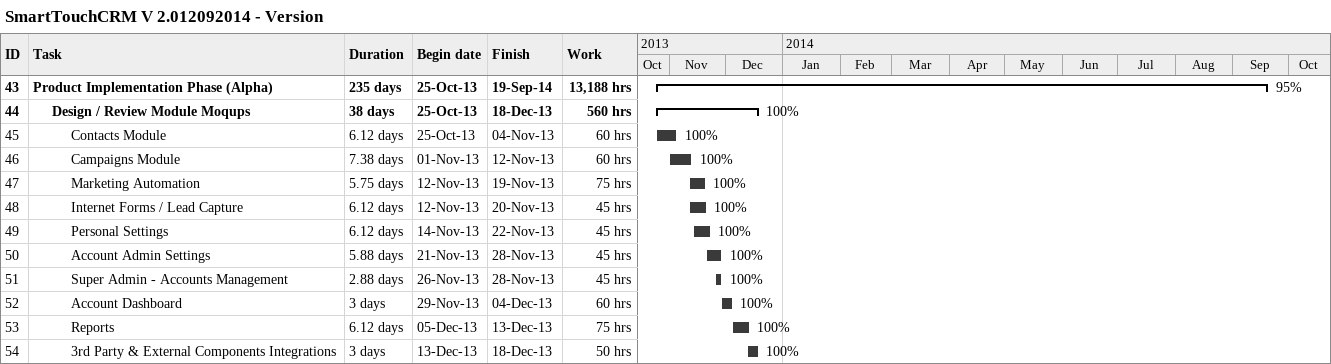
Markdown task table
SmartTouchCRM V 2.012092014 - Version

| ID | Level | Task | Duration | Start | Finish | % complete | Work (h) |
|---|---|---|---|---|---|---|---|
| 43 | 1 | **Product Implementation Phase (Alpha)** | 235d | 2013-10-25 | 2014-09-19 | 95 | 13188 |
| 44 | 2 | **Design / Review Module Moqups** | 38d | 2013-10-25 | 2013-12-18 | 100 | 560 |
| 45 | 3 | Contacts Module | 6.12d | 2013-10-25 | 2013-11-04 | 100 | 60 |
| 46 | 3 | Campaigns Module | 7.38d | 2013-11-01 | 2013-11-12 | 100 | 60 |
| 47 | 3 | Marketing Automation | 5.75d | 2013-11-12 | 2013-11-19 | 100 | 75 |
| 48 | 3 | Internet Forms / Lead Capture | 6.12d | 2013-11-12 | 2013-11-20 | 100 | 45 |
| 49 | 3 | Personal Settings | 6.12d | 2013-11-14 | 2013-11-22 | 100 | 45 |
| 50 | 3 | Account Admin Settings | 5.88d | 2013-11-21 | 2013-11-28 | 100 | 45 |
| 51 | 3 | Super Admin - Accounts Management | 2.88d | 2013-11-26 | 2013-11-28 | 100 | 45 |
| 52 | 3 | Account Dashboard | 3d | 2013-11-29 | 2013-12-04 | 100 | 60 |
| 53 | 3 | Reports | 6.12d | 2013-12-05 | 2013-12-13 | 100 | 75 |
| 54 | 3 | 3rd Party & External Components Integrations | 3d | 2013-12-13 | 2013-12-18 | 100 | 50 |
